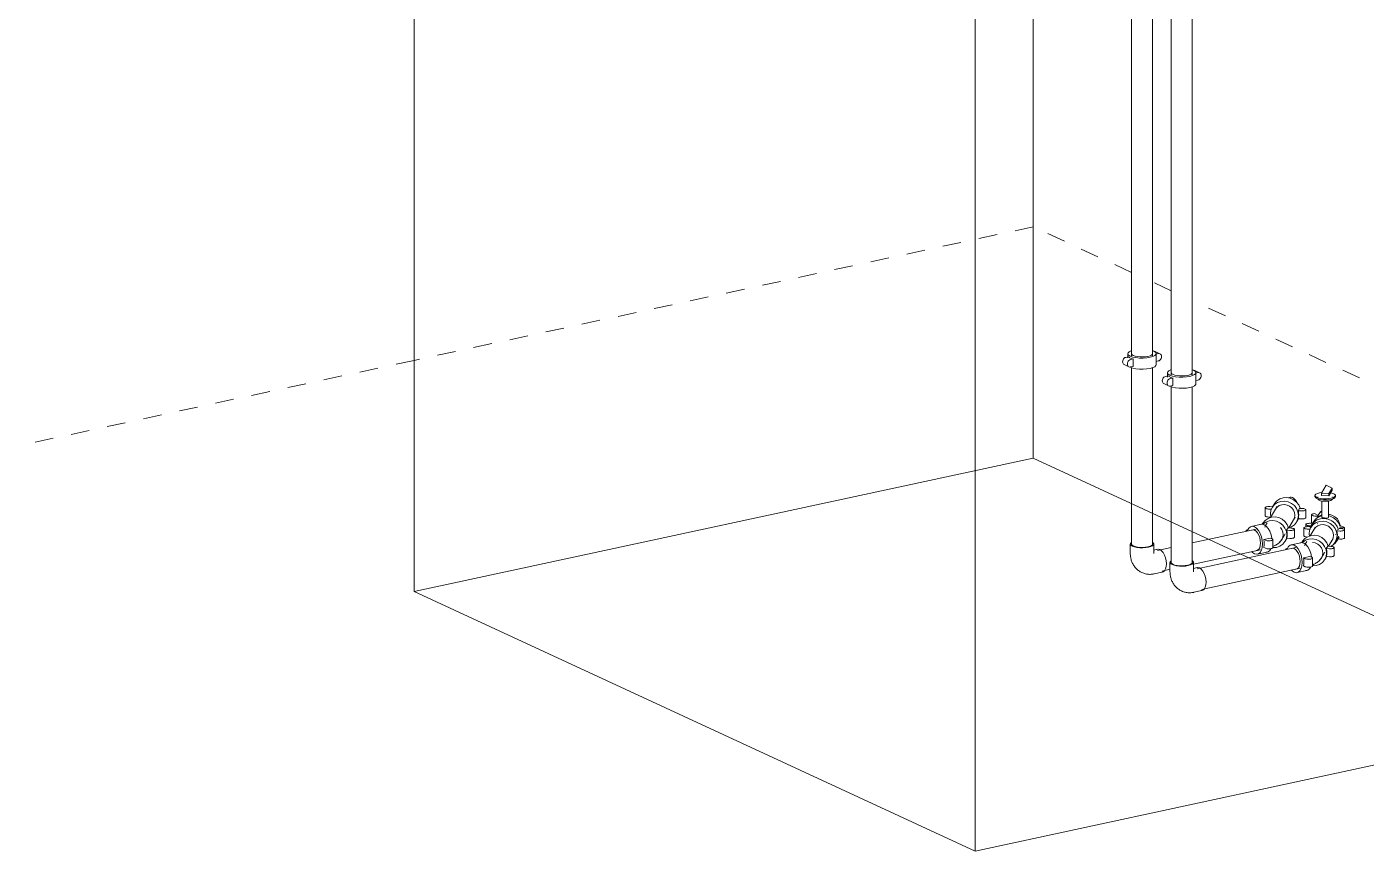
# Model space of a CAD drawing. Header units: metres. Extents: x 63 to 378, y -27 to 78.
# Drawn here: x 362.94 to 370.19, y -18.03 to -13.56 of the extents above; entities that cross this region are included whole.
import ezdxf

# ---------------------------------------------------------------- set-up
doc = ezdxf.new("R2010")
doc.units = ezdxf.units.M
doc.linetypes.add('Centre', pattern=[0.03175, 0.00635, -0.004763, 0.015875, -0.004763])
doc.layers.add('A-FLOR-LEVL', color=7, linetype='Continuous', lineweight=9)
doc.layers.add('P-PIPE', color=7, linetype='Continuous', lineweight=18)
doc.layers.add('G-ANNO-SYMB', color=7, linetype='Continuous', lineweight=9, true_color=0x0091c9)

# ---------------------------------------------------------------- blocks, each defined once
blk = doc.blocks.new('Victaulic-IPS-Rigid Coupling Style 07-W07-107 - Standard-V630-3D BUITRON TUBERIA')
at = {"layer": 'P-PIPE', "color": 1, "true_color": 0xff0000}
for p, q in [((25.5601, -15.3514), (25.5743, -15.3484)), ((25.5709, -15.3312), (25.5709, -15.3549)), ((25.6001, -15.3603), (25.5858, -15.3634)), ((25.5909, -15.3326), (25.5907, -15.3312)), ((25.6001, -15.3603), (25.5987, -15.3599)), ((25.6001, -15.4005), (25.6001, -15.3603)), ((25.7144, -15.3188), (25.7186, -15.3199)), ((25.7446, -15.3319), (25.7188, -15.32)), ((25.7357, -15.3311), (25.7245, -15.3335)), ((25.7246, -15.3736), (25.7357, -15.3712)), ((25.7248, -15.3915), (25.7248, -15.3312)), ((25.5512, -15.3907), (25.5769, -15.4027)), ((25.5858, -15.4035), (25.6001, -15.4005))]:
    blk.add_line(p, q, dxfattribs=at)
for points in [[(25.5513, -15.3908, 0), (25.5477, -15.3884, 0), (25.5449, -15.3848, 0), (25.5432, -15.3804, 0), (25.5426, -15.3753, 0), (25.5432, -15.37, 0), (25.5449, -15.3648, 0), (25.5477, -15.36, 0), (25.5513, -15.356, 0), (25.5555, -15.3531, 0), (25.5601, -15.3514, 0)], [(25.5858, -15.3634, 0), (25.5813, -15.365, 0), (25.5771, -15.368, 0), (25.5735, -15.3719, 0), (25.5707, -15.3767, 0), (25.5689, -15.3819, 0), (25.5684, -15.3872, 0), (25.5689, -15.3923, 0), (25.5707, -15.3968, 0), (25.5735, -15.4003, 0), (25.5771, -15.4027, 0), (25.5813, -15.4038, 0), (25.5858, -15.4035, 0)], [(25.5908, -15.3149, 0), (25.5895, -15.3154, 0), (25.5785, -15.3207, 0), (25.5722, -15.3267, 0), (25.5711, -15.333, 0), (25.5752, -15.3393, 0), (25.5843, -15.3449, 0), (25.5977, -15.3497, 0), (25.6145, -15.3531, 0), (25.6336, -15.3551, 0), (25.6537, -15.3555, 0), (25.6733, -15.3542, 0), (25.6913, -15.3513, 0)], [(25.5827, -15.3542, 0), (25.5803, -15.3529, 0), (25.5765, -15.3503, 0)], [(25.5951, -15.3589, 0), (25.589, -15.3569, 0), (25.586, -15.3557, 0)], [(25.6801, -15.3461, 0), (25.6668, -15.3482, 0), (25.6522, -15.3492, 0), (25.6373, -15.349, 0), (25.6231, -15.3475, 0), (25.6106, -15.3449, 0), (25.6007, -15.3414, 0), (25.5939, -15.3372, 0), (25.5909, -15.3326, 0)], [(25.7049, -15.3298, 0), (25.704, -15.3346, 0), (25.6994, -15.339, 0), (25.6912, -15.343, 0), (25.6801, -15.3461, 0)], [(25.6913, -15.3513, 0), (25.7062, -15.3471, 0), (25.7172, -15.3417, 0), (25.7235, -15.3357, 0), (25.7246, -15.3294, 0), (25.7205, -15.3232, 0), (25.7114, -15.3175, 0), (25.7053, -15.315, 0)], [(25.7357, -15.3712, 0), (25.7402, -15.3696, 0), (25.7444, -15.3666, 0), (25.748, -15.3627, 0), (25.7508, -15.3579, 0), (25.7526, -15.3527, 0), (25.7532, -15.3474, 0), (25.7526, -15.3423, 0), (25.7508, -15.3378, 0), (25.748, -15.3343, 0), (25.7444, -15.3319, 0), (25.7402, -15.3308, 0), (25.7357, -15.3311, 0)], [(25.6913, -15.4115, 0), (25.6733, -15.4144, 0), (25.6537, -15.4157, 0), (25.6336, -15.4154, 0), (25.6145, -15.4134, 0), (25.5977, -15.4099, 0), (25.5843, -15.4052, 0), (25.5817, -15.4039, 0)], [(25.7246, -15.3896, 0), (25.7235, -15.396, 0), (25.7172, -15.402, 0), (25.7062, -15.4073, 0), (25.6913, -15.4115, 0)]]:
    blk.add_polyline3d(points, dxfattribs=at)
blk = doc.blocks.new('Victaulic-IPS-Rigid Coupling Style 07-W07-107 - Standard-V632-3D BUITRON TUBERIA')
at = {"layer": 'P-PIPE', "color": 11, "true_color": 0xff8080}
for p, q in [((25.7751, -15.4546), (25.7894, -15.4515)), ((25.786, -15.4343), (25.786, -15.4581)), ((25.8059, -15.4357), (25.8058, -15.4343)), ((25.9295, -15.422), (25.9337, -15.4231)), ((25.9596, -15.4351), (25.9339, -15.4231)), ((25.9507, -15.4342), (25.9396, -15.4366)), ((25.9399, -15.4946), (25.9399, -15.4343)), ((25.7662, -15.4939), (25.792, -15.5058)), ((25.8151, -15.4634), (25.8009, -15.4665)), ((25.8009, -15.5067), (25.8151, -15.5036)), ((25.8151, -15.4634), (25.8137, -15.4631)), ((25.8151, -15.5036), (25.8151, -15.4634)), ((25.9397, -15.4767), (25.9507, -15.4744))]:
    blk.add_line(p, q, dxfattribs=at)
for points in [[(25.8058, -15.418, 0), (25.8046, -15.4185, 0), (25.7936, -15.4238, 0), (25.7873, -15.4298, 0), (25.7862, -15.4362, 0), (25.7903, -15.4424, 0), (25.7994, -15.4481, 0), (25.8128, -15.4528, 0), (25.8296, -15.4563, 0), (25.8487, -15.4582, 0), (25.8687, -15.4586, 0), (25.8884, -15.4573, 0), (25.9063, -15.4544, 0)], [(25.8952, -15.4493, 0), (25.8818, -15.4514, 0), (25.8672, -15.4523, 0), (25.8523, -15.4521, 0), (25.8382, -15.4506, 0), (25.8257, -15.448, 0), (25.8157, -15.4445, 0), (25.809, -15.4403, 0), (25.8059, -15.4357, 0)], [(25.9199, -15.433, 0), (25.9191, -15.4377, 0), (25.9144, -15.4422, 0), (25.9063, -15.4461, 0), (25.8952, -15.4493, 0)], [(25.9063, -15.4544, 0), (25.9213, -15.4502, 0), (25.9323, -15.4449, 0), (25.9386, -15.4388, 0), (25.9397, -15.4325, 0), (25.9356, -15.4263, 0), (25.9265, -15.4206, 0), (25.9204, -15.4182, 0)], [(25.9507, -15.4744, 0), (25.9553, -15.4727, 0), (25.9595, -15.4698, 0), (25.9631, -15.4658, 0), (25.9659, -15.461, 0), (25.9676, -15.4558, 0), (25.9682, -15.4505, 0), (25.9676, -15.4454, 0), (25.9659, -15.441, 0), (25.9631, -15.4374, 0), (25.9595, -15.435, 0), (25.9553, -15.4339, 0), (25.9507, -15.4342, 0)], [(25.7664, -15.4939, 0), (25.7628, -15.4915, 0), (25.76, -15.488, 0), (25.7582, -15.4835, 0), (25.7576, -15.4784, 0), (25.7582, -15.4731, 0), (25.76, -15.4679, 0), (25.7628, -15.4631, 0), (25.7664, -15.4592, 0), (25.7706, -15.4562, 0), (25.7751, -15.4546, 0)], [(25.8009, -15.4665, 0), (25.7964, -15.4682, 0), (25.7922, -15.4711, 0), (25.7885, -15.4751, 0), (25.7858, -15.4798, 0), (25.784, -15.485, 0), (25.7834, -15.4904, 0), (25.784, -15.4954, 0), (25.7858, -15.4999, 0), (25.7885, -15.5035, 0), (25.7922, -15.5059, 0), (25.7964, -15.507, 0), (25.8009, -15.5067, 0)], [(25.7977, -15.4573, 0), (25.7953, -15.456, 0), (25.7916, -15.4535, 0)], [(25.9063, -15.5147, 0), (25.8884, -15.5175, 0), (25.8687, -15.5188, 0), (25.8487, -15.5185, 0), (25.8296, -15.5165, 0), (25.8128, -15.513, 0), (25.7994, -15.5083, 0), (25.7967, -15.507, 0)], [(25.8101, -15.4621, 0), (25.804, -15.46, 0), (25.8011, -15.4589, 0)], [(25.9397, -15.4928, 0), (25.9386, -15.4991, 0), (25.9323, -15.5051, 0), (25.9213, -15.5104, 0), (25.9063, -15.5147, 0)]]:
    blk.add_polyline3d(points, dxfattribs=at)
blk = doc.blocks.new('Elbow - PVC - AC PVC _80_-2006234-3D BUITRON TUBERIA')
at = {"layer": 'P-PIPE', "color": 1, "true_color": 0xff0000}
for p, q in [((25.5843, -16.363), (25.5843, -16.4127)), ((25.7308, -16.3908), (25.7112, -16.3951)), ((25.7113, -16.4127), (25.7113, -16.363)), ((25.7143, -16.5243), (25.7576, -16.515))]:
    blk.add_line(p, q, dxfattribs=at)
for points in [[(25.5906, -16.3543, 0), (25.5854, -16.3592, 0), (25.5845, -16.3645, 0), (25.5879, -16.3696, 0), (25.5954, -16.3743, 0)], [(25.5954, -16.3743, 0), (25.6064, -16.3782, 0), (25.6203, -16.381, 0), (25.6361, -16.3827, 0), (25.6526, -16.383, 0), (25.6688, -16.3819, 0), (25.6836, -16.3795, 0), (25.696, -16.376, 0), (25.7051, -16.3716, 0), (25.7102, -16.3667, 0), (25.7112, -16.3614, 0), (25.7078, -16.3563, 0), (25.7053, -16.3544, 0)], [(25.7274, -16.3919, 0), (25.7349, -16.3904, 0), (25.7442, -16.3926, 0)], [(25.7442, -16.3926, 0), (25.7535, -16.399, 0), (25.7621, -16.409, 0), (25.7695, -16.422, 0), (25.7752, -16.4371, 0), (25.7788, -16.4533, 0), (25.78, -16.4695, 0), (25.7788, -16.4845, 0), (25.7752, -16.4974, 0), (25.7695, -16.5072, 0), (25.7621, -16.5133, 0), (25.7535, -16.5154, 0)], [(25.5843, -16.4127, 0), (25.5844, -16.4173, 0), (25.5847, -16.422, 0), (25.5851, -16.4267, 0), (25.5857, -16.4313, 0), (25.5864, -16.436, 0), (25.5874, -16.4407, 0), (25.5885, -16.4453, 0), (25.5898, -16.4499, 0), (25.5914, -16.4545, 0), (25.5931, -16.4591, 0), (25.595, -16.4636, 0), (25.5971, -16.468, 0), (25.5994, -16.4724, 0), (25.6019, -16.4767, 0), (25.6047, -16.4809, 0), (25.6076, -16.485, 0), (25.6108, -16.489, 0), (25.6141, -16.4929, 0), (25.6177, -16.4966, 0), (25.6215, -16.5002, 0), (25.6254, -16.5035, 0), (25.6295, -16.5067, 0), (25.6338, -16.5097, 0), (25.6383, -16.5125, 0), (25.6429, -16.515, 0), (25.6473, -16.5172, 0)], [(25.7114, -16.4131, 0), (25.7114, -16.4131, 0), (25.7113, -16.413, 0), (25.7113, -16.4129, 0), (25.7113, -16.4127, 0)], [(25.6473, -16.5172, 0), (25.6521, -16.5193, 0), (25.657, -16.5211, 0), (25.662, -16.5227, 0), (25.6671, -16.524, 0), (25.6722, -16.5251, 0), (25.6773, -16.5259, 0), (25.6824, -16.5264, 0), (25.6876, -16.5267, 0), (25.6927, -16.5268, 0), (25.6978, -16.5266, 0), (25.7028, -16.5262, 0), (25.7078, -16.5255, 0), (25.7127, -16.5246, 0), (25.7143, -16.5243, 0)]]:
    blk.add_polyline3d(points, dxfattribs=at)
blk = doc.blocks.new('Elbow - PVC - AC PVC _80_-2725594-3D BUITRON TUBERIA')
at = {"layer": 'P-PIPE', "color": 11, "true_color": 0xff8080}
for p, q in [((25.7994, -16.4626), (25.7994, -16.5123)), ((25.9264, -16.5123), (25.9264, -16.4626)), ((25.9459, -16.4904), (25.9263, -16.4947)), ((25.9294, -16.6239), (25.9727, -16.6146))]:
    blk.add_line(p, q, dxfattribs=at)
for points in [[(25.8057, -16.4539, 0), (25.8005, -16.4589, 0), (25.7996, -16.4641, 0), (25.803, -16.4692, 0), (25.8105, -16.4739, 0)], [(25.8105, -16.4739, 0), (25.8215, -16.4778, 0), (25.8354, -16.4807, 0), (25.8512, -16.4823, 0), (25.8677, -16.4826, 0), (25.8839, -16.4815, 0), (25.8987, -16.4792, 0), (25.9111, -16.4757, 0), (25.9202, -16.4713, 0), (25.9253, -16.4663, 0), (25.9263, -16.4611, 0), (25.9229, -16.4559, 0), (25.9204, -16.4541, 0)], [(25.7994, -16.5123, 0), (25.7995, -16.517, 0), (25.7998, -16.5216, 0), (25.8002, -16.5263, 0), (25.8008, -16.531, 0), (25.8015, -16.5356, 0), (25.8025, -16.5403, 0), (25.8036, -16.545, 0), (25.8049, -16.5496, 0), (25.8064, -16.5542, 0), (25.8082, -16.5587, 0), (25.8101, -16.5632, 0), (25.8122, -16.5677, 0), (25.8145, -16.5721, 0), (25.817, -16.5764, 0), (25.8198, -16.5806, 0), (25.8227, -16.5847, 0), (25.8259, -16.5887, 0), (25.8292, -16.5925, 0), (25.8328, -16.5962, 0), (25.8366, -16.5998, 0), (25.8405, -16.6032, 0), (25.8446, -16.6064, 0), (25.8489, -16.6093, 0), (25.8534, -16.6121, 0), (25.858, -16.6147, 0), (25.8624, -16.6168, 0)], [(25.9265, -16.5128, 0), (25.9264, -16.5127, 0), (25.9264, -16.5126, 0), (25.9264, -16.5125, 0), (25.9264, -16.5123, 0)], [(25.9425, -16.4915, 0), (25.95, -16.49, 0), (25.9593, -16.4923, 0)], [(25.9593, -16.4923, 0), (25.9686, -16.4986, 0), (25.9772, -16.5086, 0), (25.9846, -16.5216, 0), (25.9903, -16.5367, 0), (25.9939, -16.5529, 0), (25.9951, -16.5691, 0), (25.9939, -16.5841, 0), (25.9903, -16.597, 0), (25.9846, -16.6068, 0), (25.9772, -16.613, 0), (25.9686, -16.615, 0)], [(25.8624, -16.6168, 0), (25.8672, -16.6189, 0), (25.8721, -16.6207, 0), (25.8771, -16.6223, 0), (25.8822, -16.6236, 0), (25.8873, -16.6247, 0), (25.8924, -16.6255, 0), (25.8975, -16.6261, 0), (25.9027, -16.6264, 0), (25.9078, -16.6264, 0), (25.9129, -16.6262, 0), (25.9179, -16.6258, 0), (25.9229, -16.6251, 0), (25.9278, -16.6243, 0), (25.9294, -16.6239, 0)]]:
    blk.add_polyline3d(points, dxfattribs=at)
blk = doc.blocks.new('V_M - 2_-12_ - 4_-731388-3D BUITRON TUBERIA')
at = {"layer": 'P-PIPE', "color": 11, "true_color": 0xff8080}
for p, q in [((26.5846, -16.1001), (26.5846, -16.1061)), ((26.6456, -16.0442), (26.6202, -16.0868)), ((26.6202, -16.0868), (26.6602, -16.0892)), ((26.6202, -16.0989), (26.6202, -16.0868)), ((26.6602, -16.1013), (26.6202, -16.0989)), ((26.6456, -16.0442), (26.6781, -16.0592)), ((26.6602, -16.0892), (26.6781, -16.0592)), ((26.6781, -16.0713), (26.6602, -16.1013)), ((26.6602, -16.1013), (26.6602, -16.0892)), ((26.6781, -16.0592), (26.6781, -16.0713)), ((26.6958, -16.1061), (26.6958, -16.1001)), ((26.5997, -16.1061), (26.5997, -16.1102)), ((26.6219, -16.1295), (26.6219, -16.2177)), ((26.6585, -16.2177), (26.6585, -16.1294)), ((26.6808, -16.1102), (26.6808, -16.1061)), ((26.5755, -16.2427), (26.5653, -16.2597)), ((26.7049, -16.343), (26.7151, -16.326))]:
    blk.add_line(p, q, dxfattribs=at)
for points in [[(26.6218, -16.0835, 0), (26.6089, -16.0856, 0), (26.5981, -16.0886, 0), (26.5901, -16.0925, 0), (26.5856, -16.0968, 0), (26.5848, -16.1014, 0), (26.5878, -16.1059, 0), (26.5943, -16.11, 0), (26.604, -16.1134, 0), (26.6161, -16.1159, 0), (26.6299, -16.1173, 0)], [(26.6299, -16.1173, 0), (26.6444, -16.1176, 0), (26.6586, -16.1166, 0), (26.6715, -16.1146, 0), (26.6824, -16.1115, 0), (26.6903, -16.1077, 0), (26.6948, -16.1033, 0), (26.6956, -16.0987, 0), (26.6926, -16.0943, 0), (26.6861, -16.0902, 0), (26.6764, -16.0867, 0), (26.67, -16.0852, 0)], [(26.6951, -16.1034, 0), (26.6956, -16.1048, 0), (26.6948, -16.1093, 0), (26.6903, -16.1137, 0), (26.6824, -16.1175, 0), (26.6715, -16.1206, 0), (26.6586, -16.1227, 0), (26.6444, -16.1236, 0), (26.6299, -16.1233, 0)], [(26.6299, -16.1233, 0), (26.6161, -16.1219, 0), (26.604, -16.1194, 0), (26.5943, -16.116, 0), (26.5878, -16.1119, 0), (26.5848, -16.1074, 0), (26.5847, -16.1061, 0)], [(26.6327, -16.1307, 0), (26.6226, -16.1297, 0), (26.6138, -16.1279, 0), (26.6067, -16.1254, 0), (26.6019, -16.1224, 0), (26.5998, -16.1191, 0), (26.5997, -16.1181, 0)], [(26.6808, -16.1181, 0), (26.6801, -16.1205, 0), (26.6768, -16.1237, 0), (26.671, -16.1265, 0), (26.6631, -16.1287, 0), (26.6536, -16.1302, 0), (26.6433, -16.1309, 0), (26.6327, -16.1307, 0)], [(26.7117, -16.2842, 0), (26.7043, -16.267, 0), (26.6916, -16.2502, 0), (26.6751, -16.237, 0), (26.6558, -16.2281, 0), (26.6351, -16.2243, 0), (26.6144, -16.2257, 0), (26.5952, -16.2322, 0), (26.5786, -16.2435, 0), (26.5659, -16.2587, 0), (26.5585, -16.2751, 0)], [(26.5761, -16.2416, 0), (26.5888, -16.2264, 0), (26.6054, -16.2151, 0), (26.6218, -16.2092, 0)], [(26.6219, -16.2176, 0), (26.6229, -16.2191, 0), (26.626, -16.2202, 0), (26.6308, -16.2209, 0), (26.6368, -16.2214, 0)], [(26.6368, -16.2214, 0), (26.6432, -16.2217, 0), (26.6492, -16.2216, 0), (26.6541, -16.221, 0), (26.6574, -16.2197, 0), (26.6585, -16.2177, 0)], [(26.6586, -16.2091, 0), (26.666, -16.2111, 0), (26.6852, -16.2199, 0), (26.7018, -16.2331, 0), (26.7145, -16.2499, 0), (26.7219, -16.2671, 0)], [(26.6849, -16.3647, 0), (26.6916, -16.3593, 0), (26.7043, -16.3441, 0), (26.709, -16.3351, 0)]]:
    blk.add_polyline3d(points, dxfattribs=at)
blk = doc.blocks.new('Victaulic-IPS-Elbow No 10-13 - AC-2727338-3D BUITRON TUBERIA')
at = {"layer": 'P-PIPE', "color": 11, "true_color": 0xff8080}
for p, q in [((26.6122, -16.4471), (26.6207, -16.4371)), ((26.6207, -16.4371), (26.6122, -16.4471)), ((26.6215, -16.4357), (26.6262, -16.4279))]:
    blk.add_line(p, q, dxfattribs=at)
for points in [[(26.5309, -16.3684, 0), (26.5304, -16.3687, 0), (26.5296, -16.3691, 0), (26.5285, -16.3696, 0), (26.5271, -16.3702, 0)], [(26.6215, -16.4357, 0), (26.6176, -16.4416, 0), (26.6135, -16.4468, 0), (26.6092, -16.4514, 0), (26.6049, -16.4554, 0), (26.6005, -16.459, 0), (26.5962, -16.4622, 0), (26.5918, -16.4651, 0), (26.5874, -16.4678, 0), (26.583, -16.4702, 0), (26.5785, -16.4724, 0), (26.5741, -16.4744, 0), (26.5707, -16.4758, 0)]]:
    blk.add_polyline3d(points, dxfattribs=at)
blk = doc.blocks.new('Victaulic-IPS-Rigid Coupling Style 07-W07-107 - AC-1259028-3D BUITRON TUBERIA')
at = {"layer": 'P-PIPE', "color": 11, "true_color": 0xff8080}
for p, q in [((26.4262, -16.3908), (26.4262, -16.3938)), ((26.5085, -16.3553), (26.456, -16.3666)), ((26.4806, -16.3933), (26.4884, -16.4024)), ((26.4884, -16.4024), (26.495, -16.4141)), ((26.495, -16.4141), (26.5002, -16.4277)), ((26.5002, -16.4277), (26.5034, -16.4422)), ((26.5034, -16.4422), (26.5045, -16.4568)), ((26.5045, -16.4568), (26.5034, -16.4703)), ((26.5574, -16.4299), (26.5224, -16.4375)), ((26.5224, -16.4375), (26.5322, -16.442)), ((26.5224, -16.4375), (26.5228, -16.4395)), ((26.5671, -16.4344), (26.5574, -16.4299)), ((26.5708, -16.4816), (26.5708, -16.4382)), ((26.4884, -16.4963), (26.4806, -16.4981)), ((26.495, -16.4907), (26.4884, -16.4963)), ((26.4885, -16.5171), (26.5409, -16.5058)), ((26.5002, -16.4819), (26.495, -16.4907)), ((26.5034, -16.4703), (26.5002, -16.4819)), ((26.5229, -16.4784), (26.5224, -16.4808)), ((26.5322, -16.4853), (26.5224, -16.4808))]:
    blk.add_line(p, q, dxfattribs=at)
for points in [[(26.4354, -16.3853, 0), (26.4313, -16.3865, 0), (26.4282, -16.3879, 0), (26.4265, -16.3896, 0), (26.4262, -16.3913, 0), (26.4274, -16.3931, 0)], [(26.5157, -16.4619, 0), (26.5142, -16.4424, 0), (26.5098, -16.4227, 0), (26.5029, -16.4044, 0), (26.494, -16.3887, 0), (26.4835, -16.3765, 0), (26.4723, -16.3688, 0), (26.461, -16.3661, 0), (26.4506, -16.3686, 0), (26.4416, -16.376, 0), (26.4347, -16.388, 0), (26.4332, -16.3918, 0)], [(26.4571, -16.387, 0), (26.4639, -16.3856, 0), (26.4723, -16.3876, 0), (26.4806, -16.3933, 0)], [(26.5043, -16.3566, 0), (26.5135, -16.3548, 0), (26.5247, -16.3575, 0), (26.5359, -16.3652, 0), (26.5464, -16.3773, 0), (26.5554, -16.3931, 0), (26.5623, -16.4114, 0), (26.5666, -16.431, 0), (26.5671, -16.4345, 0)], [(26.4573, -16.5034, 0), (26.461, -16.5072, 0), (26.4723, -16.5149, 0), (26.4835, -16.5176, 0), (26.494, -16.5151, 0), (26.5029, -16.5077, 0), (26.5098, -16.4958, 0), (26.5142, -16.4802, 0), (26.5157, -16.4619, 0)], [(26.5232, -16.4422, 0), (26.5239, -16.4489, 0), (26.5244, -16.4601, 0)], [(26.5244, -16.4601, 0), (26.5239, -16.4708, 0), (26.5232, -16.4767, 0)], [(26.5322, -16.442, 0), (26.5358, -16.4433, 0), (26.5405, -16.4442, 0), (26.5457, -16.4448, 0), (26.5512, -16.4449, 0), (26.5566, -16.4445, 0), (26.5616, -16.4437, 0), (26.5657, -16.4425, 0), (26.5687, -16.4411, 0), (26.5704, -16.4394, 0), (26.5707, -16.4377, 0), (26.5696, -16.436, 0), (26.5671, -16.4344, 0)], [(26.5707, -16.4811, 0), (26.5704, -16.4828, 0), (26.5687, -16.4845, 0), (26.5657, -16.4859, 0), (26.5616, -16.4871, 0), (26.5566, -16.4879, 0), (26.5512, -16.4882, 0), (26.5457, -16.4881, 0), (26.5405, -16.4876, 0), (26.5358, -16.4866, 0), (26.5322, -16.4853, 0)], [(26.5609, -16.4876, 0), (26.5554, -16.4964, 0), (26.5464, -16.5038, 0), (26.5359, -16.5063, 0)]]:
    blk.add_polyline3d(points, dxfattribs=at)
blk = doc.blocks.new('Victaulic-IPS-Rigid Coupling Style 07-W07-107 - AC-V660-3D BUITRON TUBERIA')
at = {"layer": 'P-PIPE', "color": 11, "true_color": 0xff8080}
for p, q in [((26.5172, -16.3487), (26.5136, -16.3548)), ((26.6536, -16.3741), (26.6457, -16.3872)), ((26.6457, -16.3872), (26.6627, -16.3882)), ((26.6457, -16.3872), (26.6466, -16.3902)), ((26.6705, -16.3751), (26.6536, -16.3741)), ((26.6878, -16.425), (26.6878, -16.3817)), ((26.6377, -16.4473), (26.6494, -16.4276)), ((26.6464, -16.4284), (26.6457, -16.4306)), ((26.6627, -16.4316), (26.6457, -16.4306))]:
    blk.add_line(p, q, dxfattribs=at)
for points in [[(26.5178, -16.3478, 0), (26.5299, -16.3334, 0), (26.5455, -16.3227, 0), (26.5638, -16.3165, 0), (26.5833, -16.3152, 0), (26.6029, -16.3188, 0), (26.6211, -16.3272, 0), (26.6368, -16.3397, 0), (26.6488, -16.3556, 0), (26.6564, -16.3736, 0)], [(26.6472, -16.4124, 0), (26.6446, -16.3933, 0), (26.6371, -16.3753, 0), (26.625, -16.3594, 0), (26.6094, -16.3469, 0), (26.5911, -16.3385, 0), (26.5716, -16.3349, 0), (26.552, -16.3362, 0), (26.5338, -16.3424, 0), (26.5181, -16.3531, 0), (26.5159, -16.3552, 0)], [(26.5716, -16.3537, 0), (26.5861, -16.3564, 0), (26.5997, -16.3626, 0), (26.6113, -16.3719, 0), (26.6202, -16.3837, 0), (26.6258, -16.3971, 0), (26.6277, -16.4112, 0)], [(26.647, -16.3917, 0), (26.6483, -16.3981, 0), (26.6492, -16.4091, 0)], [(26.6627, -16.3882, 0), (26.6682, -16.3883, 0), (26.6736, -16.388, 0), (26.6785, -16.3872, 0), (26.6827, -16.386, 0), (26.6857, -16.3846, 0), (26.6874, -16.3829, 0), (26.6877, -16.3812, 0), (26.6866, -16.3794, 0), (26.6841, -16.3779, 0), (26.6804, -16.3766, 0), (26.6758, -16.3756, 0), (26.6705, -16.3751, 0)], [(26.5716, -16.4809, 0), (26.5911, -16.4796, 0), (26.6094, -16.4734, 0), (26.625, -16.4627, 0), (26.6371, -16.4483, 0), (26.6446, -16.4311, 0), (26.6472, -16.4124, 0)], [(26.6277, -16.4112, 0), (26.6258, -16.4252, 0), (26.6202, -16.4379, 0), (26.6113, -16.4486, 0), (26.6099, -16.4498, 0)], [(26.6492, -16.4091, 0), (26.6483, -16.42, 0), (26.647, -16.4262, 0)], [(26.6877, -16.4245, 0), (26.6874, -16.4263, 0), (26.6857, -16.4279, 0), (26.6827, -16.4294, 0), (26.6785, -16.4306, 0), (26.6736, -16.4313, 0), (26.6682, -16.4317, 0), (26.6627, -16.4316, 0)]]:
    blk.add_polyline3d(points, dxfattribs=at)
blk = doc.blocks.new('Victaulic-IPS-Rigid Coupling Style 07-W07-107 - AC-V661-3D BUITRON TUBERIA')
at = {"layer": 'P-PIPE', "color": 11, "true_color": 0xff8080}
for p, q in [((26.5244, -16.275), (26.5244, -16.3184)), ((26.5417, -16.2816), (26.5585, -16.2826)), ((26.5614, -16.2691), (26.5495, -16.2684)), ((26.5533, -16.3073), (26.5543, -16.3196)), ((26.5746, -16.2527), (26.5628, -16.2724)), ((26.5802, -16.2818), (26.5892, -16.2711)), ((26.5892, -16.2711), (26.6008, -16.2632)), ((26.6008, -16.2632), (26.6143, -16.2586)), ((26.6143, -16.2586), (26.6289, -16.2576)), ((26.6289, -16.2576), (26.6434, -16.2603)), ((26.6434, -16.2603), (26.657, -16.2666)), ((26.657, -16.2666), (26.6686, -16.2759)), ((26.6831, -16.301), (26.685, -16.3152)), ((26.685, -16.3152), (26.6831, -16.3291)), ((26.7073, -16.284), (26.7031, -16.2912)), ((26.7031, -16.2912), (26.72, -16.2922)), ((26.7031, -16.2912), (26.7036, -16.2931)), ((26.7278, -16.279), (26.7156, -16.2783)), ((26.7451, -16.329), (26.7451, -16.2856)), ((26.6831, -16.3291), (26.6775, -16.3418)), ((26.695, -16.3513), (26.7067, -16.3316)), ((26.7036, -16.3327), (26.7031, -16.3345)), ((26.72, -16.3356), (26.7031, -16.3345))]:
    blk.add_line(p, q, dxfattribs=at)
for points in [[(26.7045, -16.3163, 0), (26.7019, -16.2973, 0), (26.6944, -16.2792, 0), (26.6824, -16.2634, 0), (26.6667, -16.2509, 0), (26.6485, -16.2425, 0), (26.6289, -16.2388, 0), (26.6093, -16.2401, 0), (26.5911, -16.2464, 0), (26.5754, -16.257, 0), (26.5634, -16.2714, 0), (26.5558, -16.2886, 0), (26.5533, -16.3073, 0)], [(26.5495, -16.2684, 0), (26.544, -16.2683, 0), (26.5386, -16.2687, 0), (26.5337, -16.2695, 0), (26.5296, -16.2706, 0), (26.5265, -16.2721, 0), (26.5248, -16.2737, 0), (26.5245, -16.2755, 0), (26.5256, -16.2772, 0), (26.5281, -16.2788, 0), (26.5318, -16.2801, 0), (26.5364, -16.281, 0), (26.5417, -16.2816, 0)], [(26.5417, -16.3249, 0), (26.5364, -16.3244, 0), (26.5318, -16.3234, 0), (26.5281, -16.3221, 0), (26.5256, -16.3206, 0), (26.5245, -16.3189, 0)], [(26.6686, -16.2759, 0), (26.6775, -16.2876, 0), (26.6831, -16.301, 0)], [(26.6703, -16.3754, 0), (26.6824, -16.3667, 0), (26.6944, -16.3523, 0), (26.7019, -16.3351, 0), (26.7045, -16.3163, 0)], [(26.7043, -16.2957, 0), (26.7056, -16.302, 0), (26.7065, -16.3131, 0)], [(26.7065, -16.3131, 0), (26.7056, -16.324, 0), (26.7043, -16.3302, 0)], [(26.72, -16.2922, 0), (26.7255, -16.2923, 0), (26.7309, -16.2919, 0), (26.7358, -16.2911, 0), (26.74, -16.29, 0), (26.743, -16.2885, 0), (26.7447, -16.2868, 0), (26.745, -16.2851, 0), (26.7439, -16.2834, 0), (26.7414, -16.2818, 0), (26.7377, -16.2805, 0), (26.7331, -16.2796, 0), (26.7278, -16.279, 0)], [(26.745, -16.3285, 0), (26.7447, -16.3302, 0), (26.743, -16.3319, 0), (26.74, -16.3333, 0), (26.7358, -16.3345, 0), (26.7309, -16.3353, 0), (26.7255, -16.3356, 0), (26.72, -16.3356, 0)]]:
    blk.add_polyline3d(points, dxfattribs=at)
blk = doc.blocks.new('Victaulic-IPS-Elbow No 10-13 - AC-2727356-3D BUITRON TUBERIA')
at = {"layer": 'P-PIPE', "color": 1, "true_color": 0xff0000}
for p, q in [((26.3792, -16.1589), (26.3766, -16.1633)), ((26.4747, -16.2219), (26.4774, -16.2174))]:
    blk.add_line(p, q, dxfattribs=at)
for points in [[(26.4407, -16.1121, 0), (26.4425, -16.1115, 0), (26.4472, -16.11, 0), (26.4499, -16.1091, 0)], [(26.4495, -16.1092, 0), (26.4564, -16.1085, 0), (26.4636, -16.1105, 0)], [(26.4636, -16.1105, 0), (26.4709, -16.1152, 0), (26.4778, -16.1224, 0), (26.4841, -16.1317, 0), (26.4876, -16.1385, 0)]]:
    blk.add_polyline3d(points, dxfattribs=at)
blk = doc.blocks.new('Victaulic-IPS-Rigid Coupling Style 07-W07-107 - AC-V662-3D BUITRON TUBERIA')
at = {"layer": 'P-PIPE', "color": 1, "true_color": 0xff0000}
for p, q in [((26.315, -16.1662), (26.315, -16.2096)), ((26.3322, -16.1728), (26.349, -16.1738)), ((26.3552, -16.1605), (26.3401, -16.1596)), ((26.3651, -16.1439), (26.3533, -16.1636)), ((26.3708, -16.1731), (26.3797, -16.1624)), ((26.3797, -16.1624), (26.3913, -16.1544)), ((26.3913, -16.1544), (26.4049, -16.1498)), ((26.4049, -16.1498), (26.4194, -16.1488)), ((26.4194, -16.1488), (26.4339, -16.1516)), ((26.4339, -16.1516), (26.4475, -16.1578)), ((26.4475, -16.1578), (26.4591, -16.1671)), ((26.4591, -16.1671), (26.468, -16.1789)), ((26.5014, -16.1692), (26.4936, -16.1824)), ((26.5184, -16.1703), (26.5014, -16.1692)), ((26.5236, -16.1708), (26.5355, -16.1763)), ((26.5356, -16.2202), (26.5356, -16.1768)), ((26.3446, -16.2169), (26.3322, -16.2162)), ((26.3438, -16.1986), (26.3456, -16.2147)), ((26.468, -16.1789), (26.4737, -16.1923)), ((26.4737, -16.2203), (26.468, -16.2331)), ((26.4737, -16.1923), (26.4756, -16.2064)), ((26.4756, -16.2064), (26.4737, -16.2203)), ((26.4855, -16.2425), (26.4973, -16.2228)), ((26.4936, -16.1824), (26.4942, -16.1843)), ((26.4936, -16.1824), (26.5105, -16.1834)), ((26.4942, -16.2239), (26.4936, -16.2258)), ((26.5105, -16.2268), (26.4936, -16.2258))]:
    blk.add_line(p, q, dxfattribs=at)
for points in [[(26.3401, -16.1596, 0), (26.3345, -16.1595, 0), (26.3291, -16.1599, 0), (26.3242, -16.1607, 0), (26.3201, -16.1619, 0), (26.3171, -16.1633, 0), (26.3153, -16.165, 0), (26.315, -16.1667, 0), (26.3162, -16.1684, 0), (26.3187, -16.17, 0), (26.3223, -16.1713, 0), (26.327, -16.1722, 0), (26.3322, -16.1728, 0)], [(26.495, -16.2076, 0), (26.4925, -16.1885, 0), (26.4849, -16.1705, 0), (26.4729, -16.1546, 0), (26.4572, -16.1421, 0), (26.439, -16.1337, 0), (26.4194, -16.13, 0), (26.3998, -16.1314, 0), (26.3816, -16.1376, 0), (26.3659, -16.1482, 0), (26.3539, -16.1627, 0), (26.3464, -16.1798, 0), (26.3438, -16.1986, 0)], [(26.3657, -16.1429, 0), (26.3777, -16.1285, 0), (26.3934, -16.1179, 0), (26.4116, -16.1117, 0), (26.4312, -16.1103, 0), (26.4507, -16.114, 0), (26.469, -16.1224, 0), (26.4847, -16.1349, 0), (26.4967, -16.1507, 0), (26.5042, -16.1688, 0)], [(26.5105, -16.1834, 0), (26.516, -16.1835, 0), (26.5214, -16.1831, 0), (26.5264, -16.1824, 0), (26.5305, -16.1812, 0), (26.5335, -16.1797, 0), (26.5352, -16.1781, 0), (26.5355, -16.1763, 0)], [(26.5236, -16.1708, 0), (26.521, -16.1705, 0), (26.5184, -16.1703, 0)], [(26.5355, -16.1763, 0), (26.5355, -16.198, 0), (26.5355, -16.2197, 0)], [(26.3322, -16.2162, 0), (26.327, -16.2156, 0), (26.3223, -16.2147, 0), (26.3187, -16.2134, 0), (26.3162, -16.2118, 0), (26.315, -16.2101, 0)], [(26.4444, -16.2735, 0), (26.4572, -16.2686, 0), (26.4729, -16.2579, 0), (26.4849, -16.2435, 0), (26.4925, -16.2263, 0), (26.495, -16.2076, 0)], [(26.4949, -16.1869, 0), (26.4961, -16.1933, 0), (26.497, -16.2043, 0)], [(26.497, -16.2043, 0), (26.4961, -16.2152, 0), (26.4949, -16.2214, 0)], [(26.5355, -16.2197, 0), (26.5352, -16.2215, 0), (26.5335, -16.2231, 0), (26.5305, -16.2246, 0), (26.5264, -16.2257, 0), (26.5214, -16.2265, 0), (26.516, -16.2269, 0), (26.5105, -16.2268, 0)]]:
    blk.add_polyline3d(points, dxfattribs=at)
blk = doc.blocks.new('Victaulic-IPS-Elbow No 10-13 - AC-2727348-3D BUITRON TUBERIA')
at = {"layer": 'P-PIPE', "color": 1, "true_color": 0xff0000}
for p, q in [((26.3973, -16.3475), (26.4062, -16.3368)), ((26.4062, -16.3368), (26.3973, -16.3475)), ((26.4066, -16.336), (26.4113, -16.3282)), ((26.4083, -16.333), (26.4112, -16.3259)), ((26.4112, -16.3259), (26.4083, -16.333))]:
    blk.add_line(p, q, dxfattribs=at)
for points in [[(26.316, -16.2687, 0), (26.3155, -16.269, 0), (26.3147, -16.2694, 0), (26.3136, -16.2699, 0), (26.3122, -16.2705, 0)], [(26.4066, -16.336, 0), (26.4027, -16.3419, 0), (26.3986, -16.3471, 0), (26.3943, -16.3517, 0), (26.39, -16.3558, 0), (26.3856, -16.3594, 0), (26.3813, -16.3626, 0), (26.3769, -16.3655, 0), (26.3725, -16.3681, 0), (26.3681, -16.3705, 0), (26.3636, -16.3727, 0), (26.3591, -16.3747, 0), (26.3558, -16.3761, 0)]]:
    blk.add_polyline3d(points, dxfattribs=at)
blk = doc.blocks.new('Victaulic-IPS-Rigid Coupling Style 07-W07-107 - AC-V663-3D BUITRON TUBERIA')
at = {"layer": 'P-PIPE', "color": 1, "true_color": 0xff0000}
for p, q in [((26.2113, -16.2912), (26.2113, -16.2941)), ((26.2936, -16.2556), (26.2411, -16.267)), ((26.2657, -16.2937), (26.2735, -16.3027)), ((26.2735, -16.3027), (26.2801, -16.3144)), ((26.2801, -16.3144), (26.2853, -16.328)), ((26.2801, -16.3911), (26.2735, -16.3966)), ((26.2853, -16.3822), (26.2801, -16.3911)), ((26.2853, -16.328), (26.2885, -16.3426)), ((26.2885, -16.3706), (26.2853, -16.3822)), ((26.2885, -16.3426), (26.2896, -16.3571)), ((26.2896, -16.3571), (26.2885, -16.3706)), ((26.3425, -16.3302), (26.3075, -16.3378)), ((26.3075, -16.3378), (26.3173, -16.3423)), ((26.3075, -16.3378), (26.3079, -16.3398)), ((26.308, -16.3787), (26.3075, -16.3812)), ((26.3173, -16.3857), (26.3075, -16.3812)), ((26.3522, -16.3347), (26.3425, -16.3302)), ((26.3559, -16.3819), (26.3559, -16.3385)), ((26.2735, -16.3966), (26.2657, -16.3984)), ((26.2736, -16.4174), (26.326, -16.4061))]:
    blk.add_line(p, q, dxfattribs=at)
for points in [[(26.2205, -16.2856, 0), (26.2164, -16.2868, 0), (26.2133, -16.2883, 0), (26.2116, -16.2899, 0), (26.2113, -16.2917, 0), (26.2124, -16.2934, 0)], [(26.3008, -16.3623, 0), (26.2993, -16.3427, 0), (26.2949, -16.3231, 0), (26.288, -16.3048, 0), (26.2791, -16.289, 0), (26.2686, -16.2768, 0), (26.2574, -16.2692, 0), (26.2461, -16.2665, 0), (26.2357, -16.2689, 0), (26.2267, -16.2764, 0), (26.2198, -16.2883, 0), (26.2183, -16.2922, 0)], [(26.2422, -16.2873, 0), (26.249, -16.2859, 0), (26.2574, -16.288, 0), (26.2657, -16.2937, 0)], [(26.2894, -16.257, 0), (26.2986, -16.2551, 0), (26.3098, -16.2579, 0), (26.321, -16.2655, 0), (26.3315, -16.2777, 0), (26.3405, -16.2934, 0), (26.3474, -16.3118, 0), (26.3517, -16.3314, 0), (26.3522, -16.3348, 0)], [(26.2424, -16.4038, 0), (26.2461, -16.4075, 0), (26.2574, -16.4152, 0), (26.2686, -16.4179, 0), (26.2791, -16.4155, 0), (26.288, -16.408, 0), (26.2949, -16.3961, 0), (26.2993, -16.3805, 0), (26.3008, -16.3623, 0)], [(26.3083, -16.3426, 0), (26.309, -16.3492, 0), (26.3095, -16.3604, 0)], [(26.3095, -16.3604, 0), (26.309, -16.3711, 0), (26.3083, -16.3771, 0)], [(26.3173, -16.3423, 0), (26.3209, -16.3436, 0), (26.3256, -16.3445, 0), (26.3308, -16.3451, 0), (26.3363, -16.3452, 0), (26.3417, -16.3448, 0), (26.3467, -16.344, 0), (26.3508, -16.3429, 0), (26.3538, -16.3414, 0), (26.3555, -16.3397, 0), (26.3558, -16.338, 0), (26.3547, -16.3363, 0), (26.3522, -16.3347, 0)], [(26.3558, -16.3814, 0), (26.3555, -16.3831, 0), (26.3538, -16.3848, 0), (26.3508, -16.3862, 0), (26.3467, -16.3874, 0), (26.3417, -16.3882, 0), (26.3363, -16.3886, 0), (26.3308, -16.3885, 0), (26.3256, -16.3879, 0), (26.3209, -16.387, 0), (26.3173, -16.3857, 0)], [(26.346, -16.3879, 0), (26.3405, -16.3967, 0), (26.3315, -16.4041, 0), (26.321, -16.4066, 0)]]:
    blk.add_polyline3d(points, dxfattribs=at)
blk = doc.blocks.new('Victaulic-IPS-Rigid Coupling Style 07-W07-107 - AC-V664-3D BUITRON TUBERIA')
at = {"layer": 'P-PIPE', "color": 1, "true_color": 0xff0000}
for p, q in [((26.3024, -16.2496), (26.299, -16.2553)), ((26.397, -16.2734), (26.4047, -16.2834)), ((26.4388, -16.2749), (26.4309, -16.2881)), ((26.4309, -16.2881), (26.4479, -16.2891)), ((26.4309, -16.2881), (26.4318, -16.2911)), ((26.4557, -16.276), (26.4388, -16.2749)), ((26.4729, -16.3259), (26.4729, -16.2825)), ((26.4228, -16.3482), (26.4346, -16.3285)), ((26.4316, -16.3292), (26.4309, -16.3315)), ((26.4479, -16.3325), (26.4309, -16.3315))]:
    blk.add_line(p, q, dxfattribs=at)
for points in [[(26.4324, -16.3133, 0), (26.4298, -16.2942, 0), (26.4222, -16.2762, 0), (26.4102, -16.2603, 0), (26.3946, -16.2478, 0), (26.3763, -16.2394, 0), (26.3567, -16.2357, 0), (26.3372, -16.2371, 0), (26.3189, -16.2433, 0), (26.3033, -16.2539, 0), (26.3014, -16.2557, 0)], [(26.303, -16.2486, 0), (26.315, -16.2342, 0), (26.3307, -16.2236, 0), (26.3489, -16.2173, 0), (26.3685, -16.216, 0), (26.3881, -16.2197, 0), (26.4063, -16.2281, 0), (26.422, -16.2406, 0), (26.434, -16.2564, 0), (26.4416, -16.2745, 0)], [(26.3567, -16.3818, 0), (26.3763, -16.3805, 0), (26.3946, -16.3743, 0), (26.4102, -16.3636, 0), (26.4222, -16.3492, 0), (26.4298, -16.332, 0), (26.4324, -16.3133, 0)], [(26.4129, -16.3121, 0), (26.411, -16.326, 0), (26.4054, -16.3388, 0), (26.3965, -16.3495, 0), (26.3927, -16.3526, 0)], [(26.4054, -16.2845, 0), (26.411, -16.298, 0), (26.4129, -16.3121, 0)], [(26.4322, -16.2926, 0), (26.4335, -16.299, 0), (26.4343, -16.31, 0)], [(26.4343, -16.31, 0), (26.4335, -16.3209, 0), (26.4322, -16.3271, 0)], [(26.4479, -16.2891, 0), (26.4534, -16.2892, 0), (26.4588, -16.2888, 0), (26.4637, -16.288, 0), (26.4678, -16.2869, 0), (26.4709, -16.2854, 0), (26.4726, -16.2838, 0), (26.4729, -16.282, 0), (26.4718, -16.2803, 0), (26.4693, -16.2788, 0), (26.4656, -16.2775, 0), (26.4609, -16.2765, 0), (26.4557, -16.276, 0)], [(26.4729, -16.3254, 0), (26.4726, -16.3271, 0), (26.4709, -16.3288, 0), (26.4678, -16.3303, 0), (26.4637, -16.3314, 0), (26.4588, -16.3322, 0), (26.4534, -16.3326, 0), (26.4479, -16.3325, 0)]]:
    blk.add_polyline3d(points, dxfattribs=at)
blk = doc.blocks.new('Victaulic-IPS-Rigid Coupling Style 07-W07-107 - AC-V665-3D BUITRON TUBERIA')
at = {"layer": 'P-PIPE', "color": 11, "true_color": 0xff8080}
for p, q in [((26.5854, -16.2344), (26.5737, -16.2541)), ((26.5353, -16.2567), (26.5353, -16.2694)), ((26.5526, -16.2633), (26.5636, -16.264)), ((26.5707, -16.2508), (26.5604, -16.2501)), ((26.7059, -16.333), (26.7137, -16.3199)), ((26.7187, -16.2732), (26.7309, -16.2739)), ((26.7205, -16.262), (26.7448, -16.2732)), ((26.7448, -16.2732), (26.7448, -16.2865))]:
    blk.add_line(p, q, dxfattribs=at)
for points in [[(26.5944, -16.2226, 0), (26.6077, -16.2118, 0), (26.6218, -16.205, 0)], [(26.6587, -16.2016, 0), (26.6763, -16.2063, 0), (26.6924, -16.2149, 0), (26.7063, -16.2267, 0)], [(26.7063, -16.2267, 0), (26.7135, -16.241, 0), (26.7188, -16.2558, 0), (26.7205, -16.2623, 0)], [(26.5604, -16.2501, 0), (26.5549, -16.2501, 0), (26.5495, -16.2504, 0), (26.5446, -16.2512, 0), (26.5405, -16.2524, 0), (26.5374, -16.2538, 0), (26.5357, -16.2555, 0), (26.5354, -16.2572, 0), (26.5365, -16.2589, 0), (26.539, -16.2605, 0), (26.5427, -16.2618, 0), (26.5473, -16.2627, 0), (26.5526, -16.2633, 0)], [(26.7309, -16.2739, 0), (26.7356, -16.274, 0), (26.7403, -16.2738, 0), (26.7448, -16.2732, 0)]]:
    blk.add_polyline3d(points, dxfattribs=at)
blk = doc.blocks.new('Victaulic-IPS-Rigid Coupling Style 07-W07-107 - AC-V666-3D BUITRON TUBERIA')
at = {"layer": 'P-PIPE', "color": 11, "true_color": 0xff8080}
for p, q in [((26.5666, -16.2044), (26.5666, -16.2478)), ((26.582, -16.198), (26.6021, -16.2073)), ((26.5838, -16.211), (26.6004, -16.212)), ((26.6082, -16.1963), (26.6049, -16.2018))]:
    blk.add_line(p, q, dxfattribs=at)
for points in [[(26.582, -16.198, 0), (26.5773, -16.1986, 0), (26.5731, -16.1996, 0), (26.5699, -16.2008, 0), (26.5677, -16.2023, 0), (26.5666, -16.2039, 0), (26.5668, -16.2055, 0), (26.5683, -16.2071, 0), (26.5709, -16.2085, 0), (26.5745, -16.2097, 0), (26.5789, -16.2105, 0), (26.5838, -16.211, 0)], [(26.5683, -16.2505, 0), (26.5669, -16.2489, 0), (26.5666, -16.2473, 0)], [(26.6218, -16.1828, 0), (26.6111, -16.1931, 0), (26.6025, -16.2062, 0), (26.5974, -16.2201, 0)], [(26.6087, -16.1954, 0), (26.6149, -16.1878, 0), (26.6218, -16.1827, 0)]]:
    blk.add_polyline3d(points, dxfattribs=at)

msp = doc.modelspace()

# ---------------------------------------------------------------- linework, layer by layer
at = {"layer": 'A-FLOR-LEVL', "linetype": 'Centre'}
for p, q in [((368.3871, -14.6446), (365.0343, -15.3678)), ((368.9198, -14.8911), (368.3871, -14.6446)), ((369.1349, -14.9906), (369.0338, -14.9439)), ((371.4251, -16.0504), (369.2489, -15.0434)), ((365.0343, -15.3678), (362.9366, -15.8204))]:
    msp.add_line(p, q, dxfattribs=at)
at = {"layer": 'G-ANNO-SYMB'}
for p, q in [((368.3871, 19.1381), (368.3871, -15.897)), ((365.0343, -16.6203), (365.0343, 18.4148)), ((368.0724, 17.009), (368.0724, -18.0261)), ((365.0343, -16.6203), (368.3871, -15.897)), ((371.4251, -17.3029), (368.3871, -15.897)), ((368.0724, -18.0261), (365.0343, -16.6203)), ((371.4251, -17.3029), (368.0724, -18.0261))]:
    msp.add_line(p, q, dxfattribs=at)
at = {"layer": 'P-PIPE', "color": 1, "true_color": 0xff0000}
for p, q in [((368.9197, -13.2184), (368.9197, -15.3432)), ((369.034, -15.3432), (369.034, -13.22)), ((368.9196, -15.4074), (368.9196, -16.363)), ((369.0339, -16.363), (369.0339, -15.4077)), ((369.7048, -16.1645), (369.6721, -16.2193)), ((369.6547, -16.2484), (369.6461, -16.2629)), ((369.7719, -16.2752), (369.803, -16.2231)), ((369.5942, -16.282), (369.2489, -16.3565)), ((369.7409, -16.3271), (369.7529, -16.307)), ((369.1349, -16.3811), (369.0611, -16.397)), ((369.255, -16.4721), (369.6183, -16.3938)), ((369.0852, -16.5087), (369.1286, -16.4994))]:
    msp.add_line(p, q, dxfattribs=at)
at = {"layer": 'P-PIPE', "color": 11, "true_color": 0xff8080}
for p, q in [((369.1347, -13.276), (369.1347, -15.4464)), ((369.249, -15.4464), (369.249, -13.2762)), ((369.1347, -15.5106), (369.1347, -16.4626)), ((369.249, -16.4626), (369.249, -15.5108)), ((369.9874, -16.2009), (369.9908, -16.2023)), ((369.9143, -16.2733), (369.8874, -16.3183)), ((369.927, -16.2521), (369.9259, -16.2538)), ((370.024, -16.3124), (370.0251, -16.3106)), ((369.8091, -16.3817), (369.2762, -16.4966)), ((369.8696, -16.3481), (369.861, -16.3626)), ((369.9871, -16.3743), (370.0124, -16.3319)), ((369.9558, -16.4267), (369.9678, -16.4067)), ((369.3003, -16.6084), (369.8332, -16.4934))]:
    msp.add_line(p, q, dxfattribs=at)
at = {"layer": 'P-PIPE', "color": 1, "true_color": 0xff0000}
for points in [[(368.9296, -16.3731, 0), (368.9229, -16.3689, 0), (368.9198, -16.3643, 0), (368.9196, -16.363, 0)], [(369.009, -16.3779, 0), (368.9957, -16.38, 0), (368.9811, -16.381, 0), (368.9662, -16.3807, 0), (368.952, -16.3792, 0), (368.9395, -16.3766, 0), (368.9296, -16.3731, 0)], [(369.0338, -16.3616, 0), (369.0329, -16.3663, 0), (369.0283, -16.3708, 0), (369.0201, -16.3747, 0), (369.009, -16.3779, 0)]]:
    msp.add_polyline3d(points, dxfattribs=at)
at = {"layer": 'P-PIPE', "color": 11, "true_color": 0xff8080}
for points in [[(369.1447, -16.4728, 0), (369.1379, -16.4686, 0), (369.1349, -16.4639, 0), (369.1347, -16.4626, 0)], [(369.2489, -16.4612, 0), (369.248, -16.4659, 0), (369.2434, -16.4704, 0), (369.2352, -16.4744, 0), (369.2241, -16.4775, 0)], [(369.2241, -16.4775, 0), (369.2108, -16.4796, 0), (369.1962, -16.4806, 0), (369.1813, -16.4803, 0), (369.1671, -16.4789, 0), (369.1546, -16.4763, 0), (369.1447, -16.4728, 0)]]:
    msp.add_polyline3d(points, dxfattribs=at)

# ---------------------------------------------------------------- block references
at = {"layer": 'P-PIPE', "color": 1, "true_color": 0xff0000}
for name in ['Victaulic-IPS-Rigid Coupling Style 07-W07-107 - Standard-V630-3D BUITRON TUBERIA', 'Victaulic-IPS-Rigid Coupling Style 07-W07-107 - AC-V662-3D BUITRON TUBERIA', 'Victaulic-IPS-Elbow No 10-13 - AC-2727356-3D BUITRON TUBERIA', 'Victaulic-IPS-Rigid Coupling Style 07-W07-107 - AC-V664-3D BUITRON TUBERIA', 'Victaulic-IPS-Rigid Coupling Style 07-W07-107 - AC-V663-3D BUITRON TUBERIA', 'Victaulic-IPS-Elbow No 10-13 - AC-2727348-3D BUITRON TUBERIA', 'Elbow - PVC - AC PVC _80_-2006234-3D BUITRON TUBERIA']:
    msp.add_blockref(name, (343.3289, 0), dxfattribs=at)
at = {"layer": 'P-PIPE', "color": 11, "true_color": 0xff8080}
for name in ['Victaulic-IPS-Rigid Coupling Style 07-W07-107 - Standard-V632-3D BUITRON TUBERIA', 'V_M - 2_-12_ - 4_-731388-3D BUITRON TUBERIA', 'Victaulic-IPS-Rigid Coupling Style 07-W07-107 - AC-V661-3D BUITRON TUBERIA', 'Victaulic-IPS-Rigid Coupling Style 07-W07-107 - AC-V665-3D BUITRON TUBERIA', 'Victaulic-IPS-Rigid Coupling Style 07-W07-107 - AC-V666-3D BUITRON TUBERIA', 'Victaulic-IPS-Rigid Coupling Style 07-W07-107 - AC-V660-3D BUITRON TUBERIA', 'Victaulic-IPS-Rigid Coupling Style 07-W07-107 - AC-1259028-3D BUITRON TUBERIA', 'Victaulic-IPS-Elbow No 10-13 - AC-2727338-3D BUITRON TUBERIA', 'Elbow - PVC - AC PVC _80_-2725594-3D BUITRON TUBERIA']:
    msp.add_blockref(name, (343.3289, 0), dxfattribs=at)

doc.saveas('drawing.dxf')
